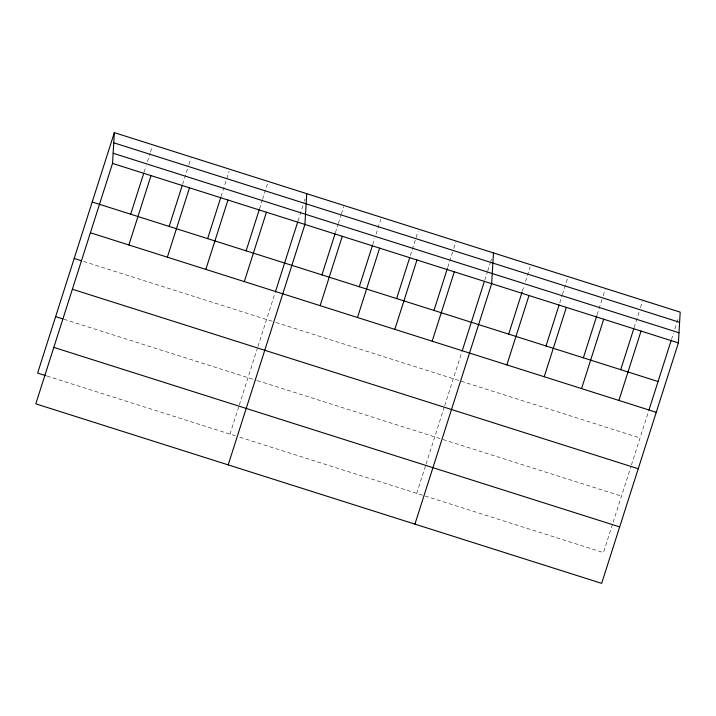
<?xml version="1.0" encoding="UTF-8"?>
<svg xmlns="http://www.w3.org/2000/svg" width="716" height="716" viewBox="0 0 716 716"><rect width="100%" height="100%" fill="white"/><g stroke="black" fill="none" stroke-linecap="round" stroke-linejoin="round"><path stroke-width="0.54" stroke-dasharray="3.58 2.69" d="M144.095 172.171L146.109 165.861M147.451 161.655L150.136 153.251M150.467 152.204L152.15 146.941M182.58 184.379L188.612 165.459M188.952 164.411L190.966 158.102M221.056 196.587L229.102 171.357M259.532 208.795L262.217 200.382M262.548 199.334L267.918 182.517M229.997 434.111L239.01 405.882M239.341 404.844L257.295 348.576M257.957 346.499L275.588 291.269M298.008 221.002L304.049 202.082M304.381 201.026L305.052 198.932M335.356 232.843L338.041 224.439M338.382 223.392L341.058 214.979M341.398 213.932L343.743 206.575M372.705 244.693L374.719 238.392M376.061 234.186L380.76 219.472M410.384 255.496L418.099 231.322M447.733 267.337L453.434 249.472M453.774 248.425L455.788 242.115M416.73 493.351L425.743 465.132M426.074 464.084L444.027 407.816M444.69 405.739L462.321 350.509M484.75 280.242L487.426 271.829M487.766 270.782L490.451 262.369M490.782 261.322L491.453 259.219M522.429 291.036L524.103 285.782M525.446 281.576L530.144 266.862M559.778 302.886L562.123 295.529M562.454 294.482L567.493 278.712M597.117 314.736L602.827 296.863M603.158 295.815L605.172 289.506M634.134 327.633L639.164 311.872M640.507 307.665L642.52 301.355M612.475 524.372L603.463 552.6L239.332 437.073M613.138 522.277L630.76 467.056M631.423 464.979L649.054 409.749M671.483 339.482L673.488 333.173M674.83 328.975L678.526 317.412M83.548 261.43L274.881 322.128M275.911 322.46L640.041 437.977M63.939 319.264L256.319 380.294M257.348 380.617L442.014 439.203M443.052 439.535L621.479 496.143M46.97 376.043L235.188 435.758"/><path stroke-width="1.07" d="M112.537 163.4L114.345 132.639L680.2 312.158L678.392 342.919L601.655 583.361L35.8 403.842L112.537 163.4L678.392 342.919M306.734 193.669L304.926 224.439L228.189 464.881M493.467 252.918L491.659 283.679L414.922 524.121M114.345 132.639L37.608 373.081L45.922 375.712M130.679 214.209L143.764 173.218M128.871 244.979L151.013 175.608M169.164 226.417L182.24 185.426M167.356 257.187L189.489 187.816M207.64 238.625L220.716 197.634M205.832 269.395L227.965 200.024M246.116 250.833L259.201 209.842M244.308 281.603L266.45 212.231M275.588 291.269L297.677 222.049M321.94 274.89L335.025 233.899M320.133 305.66L342.275 236.289M359.289 286.74L372.374 245.749M357.481 317.501L379.623 248.139M396.637 298.581L409.713 257.599M394.829 329.351L416.963 259.989M433.986 310.431L447.402 268.393M432.178 341.201L454.311 271.838M462.321 350.509L484.41 281.29M508.673 334.13L522.089 292.092M506.865 364.9L529.008 295.529M546.022 345.98L559.107 304.989M544.214 376.741L566.356 307.379M583.37 357.821L596.786 315.783M581.562 388.591L603.704 319.229M620.718 369.671L633.794 328.68M618.91 400.441L641.044 331.078M649.054 409.749L671.143 340.53M113.746 142.788L679.6 322.307M113.128 153.251L678.992 332.77M92.203 202.001L658.067 381.521M90.395 232.772L656.259 412.291M74.187 258.458L81.463 260.767M72.379 289.228L638.242 468.747M55.624 316.624L62.901 318.933M53.816 347.394L619.68 526.913"/></g></svg>
